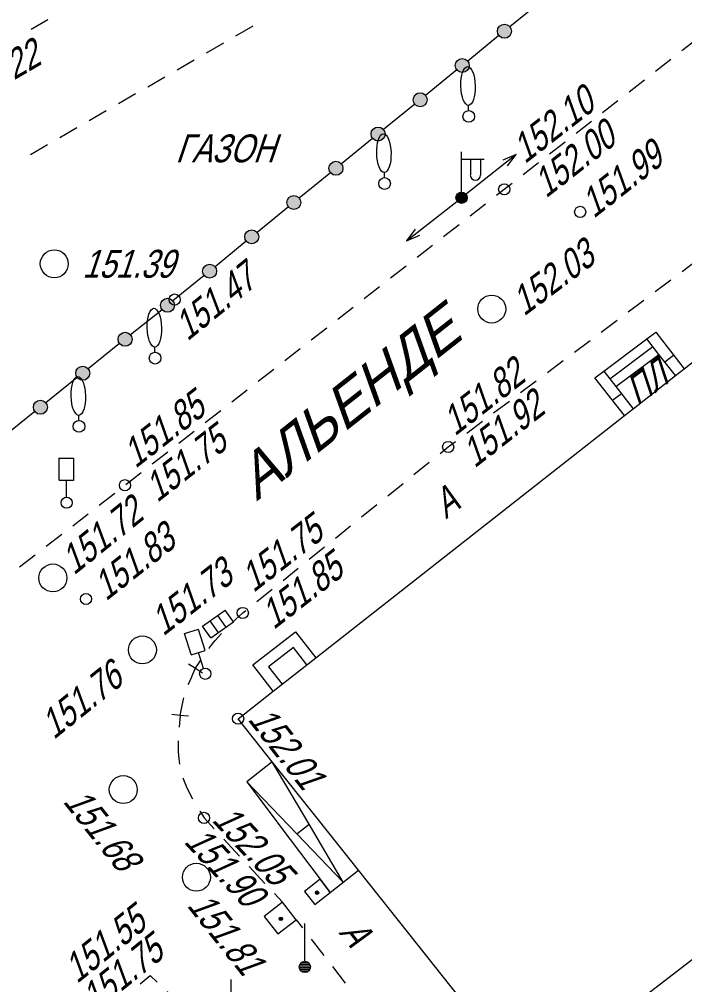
# Model space of a CAD drawing. Header units: metres. Extents: x 382 to 851, y 14083 to 14440.
# Drawn here: x 551.74 to 575.56, y 14187.34 to 14221.88 of the extents above; entities that cross this region are included whole.
import ezdxf
from ezdxf.enums import TextEntityAlignment as Align

# ---------------------------------------------------------------- set-up
doc = ezdxf.new("R2010")
doc.units = ezdxf.units.M
doc.header["$MEASUREMENT"] = 0
doc.linetypes.add('UP line', pattern=[1.5, 1, -0.5])
for name, color, linetype, lineweight in [('Бортовой камень', 7, 'Continuous', 25), ('Внутреннее заполнение', 7, 'Continuous', 25), ('Горизонтали', 7, 'Continuous', 25), ('Граница площадки', 7, 'Continuous', 25), ('Граница улицы', 7, 'Continuous', 25), ('Здания', 7, 'Continuous', 25), ('Колодцы', 7, 'Continuous', 25), ('Крыльца', 7, 'Continuous', 25), ('Леса и газоны', 7, 'Continuous', 25), ('ЛЭП', 7, 'Continuous', 25), ('Ограды', 7, 'Continuous', 25), ('Отдельно стоящее дерево', 7, 'Continuous', 25), ('Светофоры', 7, 'Continuous', 25), ('Столбы', 7, 'Continuous', 25), ('Фонари', 7, 'Continuous', 25), ('Фонтаны', 7, 'Continuous', 25), ('Части зданий', 7, 'Continuous', 25)]:
    doc.layers.add(name, color=color, linetype=linetype, lineweight=lineweight)
doc.styles.add('Style-RUSSIAN_1251 I 0.32000', font='RUSSIAN_1251.shx', dxfattribs={"oblique": 18.334649})
doc.styles.add('Style-RUSSIAN_1251 I 0.32289', font='RUSSIAN_1251.shx', dxfattribs={"oblique": 18.5})

# ---------------------------------------------------------------- blocks, each defined once
blk = doc.blocks.new('DORZN1_64')
at = {"layer": 'Светофоры', "color": 251, "linetype": 'Continuous', "lineweight": 9}
for p, q in [((-0.27, 0.806), (-0.27, 1.603)), ((-0.27, 1.598), (0.252, 1.598)), ((0.252, 0.792), (0.252, 1.589)), ((-0.27, 0.801), (0.248, 0.801)), ((-0.004, 0.2), (-0.004, 0.801))]:
    blk.add_line(p, q, dxfattribs=at)
blk.add_arc((0, 0), 0.2, 0, 360, dxfattribs=at)
blk = doc.blocks.new('KOLOD_119')
at = {"layer": 'Колодцы', "color": 251, "linetype": 'Continuous', "lineweight": 9}
blk.add_arc((0, 0), 0.5, 0, 360, dxfattribs=at)
blk = doc.blocks.new('PIKET_576')
at = {"layer": 'Горизонтали', "color": 251, "linetype": 'Continuous', "lineweight": 9}
blk.add_arc((0, 0), 0.2, 0, 360, dxfattribs=at)
blk = doc.blocks.new('PIKET_579')
at = {"layer": 'Горизонтали', "color": 251, "linetype": 'Continuous', "lineweight": 9}
blk.add_arc((0, 0), 0.2, 0, 360, dxfattribs=at)
blk = doc.blocks.new('KOLOD_124')
at = {"layer": 'Колодцы', "color": 251, "linetype": 'Continuous', "lineweight": 9}
blk.add_arc((0, 0), 0.5, 0, 360, dxfattribs=at)
blk = doc.blocks.new('FNRM1_22')
at = {"layer": 'Фонари', "linetype": 'Continuous', "lineweight": 9}
h = blk.add_hatch(color=251, dxfattribs=at)
edge = h.paths.add_edge_path()
edge.add_arc((0, 0), 0.2, 0, 360)
at = {"layer": 'Фонари', "color": 251, "linetype": 'Continuous', "lineweight": 9}
for p, q in [((0.003, 0.2), (0.003, 1.641)), ((0.017, 1.388), (0.805, 1.388)), ((0.322, 1.371), (0.322, 0.816)), ((0.676, 1.378), (0.676, 0.823))]:
    blk.add_line(p, q, dxfattribs=at)
blk.add_circle((0, 0), 0.2, dxfattribs=at)
blk.add_arc((0.496, 0.809), 0.181, 180, 0, dxfattribs=at)
blk = doc.blocks.new('msdElementTypeLine_77')
at = {"layer": 'ЛЭП', "color": 251, "linetype": 'Continuous', "lineweight": 9}
for p, q in [((30.589, 23.801), (32.563, 25.335)), ((2.108, 1.668), (0.134, 0.134))]:
    blk.add_line(p, q, dxfattribs=at)
at = {"layer": 'ЛЭП', "color": 251, "linetype": 'Continuous', "lineweight": 9, "flags": 128}
for points in [[(30.901, 24.213), (30.589, 23.801), (31.067, 24.003)], [(1.796, 1.256), (2.108, 1.668), (1.63, 1.466)]]:
    blk.add_lwpolyline(points, dxfattribs=at)
blk = doc.blocks.new('msdElementTypeLine_78')
at = {"layer": 'ЛЭП', "color": 251, "linetype": 'Continuous', "lineweight": 9}
for p, q in [((27.908, 22.198), (29.866, 23.753)), ((2.092, 1.689), (0.134, 0.134))]:
    blk.add_line(p, q, dxfattribs=at)
at = {"layer": 'ЛЭП', "color": 251, "linetype": 'Continuous', "lineweight": 9, "flags": 128}
for points in [[(28.216, 22.613), (27.908, 22.198), (28.384, 22.405)], [(1.784, 1.274), (2.092, 1.689), (1.616, 1.482)]]:
    blk.add_lwpolyline(points, dxfattribs=at)
blk = doc.blocks.new('msdElementTypeLineString_230')
at = {"layer": 'Граница площадки', "color": 251, "linetype": 'Continuous', "lineweight": 9}
blk.add_line((14.208, 2.406), (13.601, 2.054), dxfattribs=at)
blk = doc.blocks.new('msdElementTypeLineString_231')
at = {"layer": 'Граница площадки', "color": 251, "linetype": 'Continuous', "lineweight": 9}
for p, q in [((12.291, 7.105), (12.908, 7.462)), ((11.241, 6.498), (11.858, 6.855)), ((10.191, 5.891), (10.808, 6.248)), ((9.141, 5.284), (9.758, 5.641)), ((8.091, 4.677), (8.708, 5.034)), ((7.041, 4.07), (7.658, 4.427)), ((5.991, 3.463), (6.608, 3.82)), ((4.941, 2.856), (5.558, 3.213))]:
    blk.add_line(p, q, dxfattribs=at)
blk = doc.blocks.new('msdElementTypeLineString_233')
at = {"layer": 'Ограды', "linetype": 'Continuous', "lineweight": 9}
h = blk.add_hatch(color=251, dxfattribs=at)
edge = h.paths.add_edge_path()
edge.add_arc((29.746, 24.035), 0.25, 0, 360)
h = blk.add_hatch(color=251, dxfattribs=at)
edge = h.paths.add_edge_path()
edge.add_arc((28.238, 22.809), 0.25, 0, 360)
h = blk.add_hatch(color=251, dxfattribs=at)
edge = h.paths.add_edge_path()
edge.add_arc((26.731, 21.583), 0.25, 0, 360)
h = blk.add_hatch(color=251, dxfattribs=at)
edge = h.paths.add_edge_path()
edge.add_arc((25.223, 20.357), 0.25, 0, 360)
h = blk.add_hatch(color=251, dxfattribs=at)
edge = h.paths.add_edge_path()
edge.add_arc((23.716, 19.131), 0.25, 0, 360)
h = blk.add_hatch(color=251, dxfattribs=at)
edge = h.paths.add_edge_path()
edge.add_arc((22.208, 17.905), 0.25, 0, 360)
h = blk.add_hatch(color=251, dxfattribs=at)
edge = h.paths.add_edge_path()
edge.add_arc((20.701, 16.678), 0.25, 0, 360)
h = blk.add_hatch(color=251, dxfattribs=at)
edge = h.paths.add_edge_path()
edge.add_arc((19.194, 15.452), 0.25, 0, 360)
h = blk.add_hatch(color=251, dxfattribs=at)
edge = h.paths.add_edge_path()
edge.add_arc((17.685, 14.228), 0.25, 0, 360)
h = blk.add_hatch(color=251, dxfattribs=at)
edge = h.paths.add_edge_path()
edge.add_arc((16.169, 13.012), 0.25, 0, 360)
h = blk.add_hatch(color=251, dxfattribs=at)
edge = h.paths.add_edge_path()
edge.add_arc((14.652, 11.797), 0.25, 0, 360)
h = blk.add_hatch(color=251, dxfattribs=at)
edge = h.paths.add_edge_path()
edge.add_arc((13.136, 10.581), 0.25, 0, 360)
at = {"layer": 'Ограды', "color": 251, "linetype": 'Continuous', "lineweight": 9}
for p, q in [((31.059, 25.104), (29.94, 24.193)), ((29.552, 23.878), (28.432, 22.967)), ((28.044, 22.652), (26.925, 21.741)), ((26.537, 21.425), (25.417, 20.515)), ((25.03, 20.199), (23.91, 19.289)), ((23.522, 18.973), (22.403, 18.062)), ((22.015, 17.747), (20.895, 16.836)), ((20.507, 16.521), (19.388, 15.61)), ((17.49, 14.072), (16.364, 13.169)), ((15.974, 12.856), (14.848, 11.953)), ((14.458, 11.641), (13.332, 10.738)), ((12.942, 10.425), (11.816, 9.522))]:
    blk.add_line(p, q, dxfattribs=at)
at = {"layer": 'Ограды', "color": 251, "linetype": 'Continuous', "lineweight": 9, "flags": 128}
blk.add_lwpolyline([(19, 15.295), (17.943, 14.435), (17.88, 14.384)], dxfattribs=at)
at = {"layer": 'Ограды', "color": 251, "linetype": 'Continuous', "lineweight": 9}
for centre in [(29.746, 24.035), (29.746, 24.035), (28.238, 22.809), (28.238, 22.809), (26.731, 21.583), (26.731, 21.583), (25.223, 20.357), (25.223, 20.357), (23.716, 19.131), (23.716, 19.131), (22.208, 17.905), (22.208, 17.905), (20.701, 16.678), (20.701, 16.678), (19.194, 15.452), (19.194, 15.452), (17.685, 14.228), (17.685, 14.228), (16.169, 13.012), (16.169, 13.012), (14.652, 11.797), (14.652, 11.797), (13.136, 10.581), (13.136, 10.581)]:
    blk.add_circle(centre, 0.25, dxfattribs=at)
blk = doc.blocks.new('PIKET_614')
at = {"layer": 'Горизонтали', "color": 251, "linetype": 'Continuous', "lineweight": 9}
blk.add_arc((0, 0), 0.2, 0, 360, dxfattribs=at)
blk = doc.blocks.new('PIKET_615')
at = {"layer": 'Горизонтали', "color": 251, "linetype": 'Continuous', "lineweight": 9}
blk.add_arc((0, 0), 0.2, 0, 360, dxfattribs=at)
blk = doc.blocks.new('PIKET_618')
at = {"layer": 'Горизонтали', "color": 251, "linetype": 'Continuous', "lineweight": 9}
blk.add_arc((0, 0), 0.2, 0, 360, dxfattribs=at)
blk = doc.blocks.new('KOLOD_128')
at = {"layer": 'Колодцы', "color": 251, "linetype": 'Continuous', "lineweight": 9}
blk.add_arc((0, 0), 0.5, 0, 360, dxfattribs=at)
blk = doc.blocks.new('KOLOD_129')
at = {"layer": 'Колодцы', "color": 251, "linetype": 'Continuous', "lineweight": 9}
blk.add_arc((0, 0), 0.5, 0, 360, dxfattribs=at)
blk = doc.blocks.new('KOLOD_130')
at = {"layer": 'Колодцы', "color": 251, "linetype": 'Continuous', "lineweight": 9}
blk.add_arc((0, 0), 0.5, 0, 360, dxfattribs=at)
blk = doc.blocks.new('RESHT1_23')
at = {"layer": 'Фонтаны', "color": 251, "linetype": 'Continuous', "lineweight": 9}
for p, q in [((-0.494, -0.254), (-0.494, 0.254)), ((-0.494, 0.254), (0.496, 0.254)), ((-0.163, -0.245), (-0.163, 0.251)), ((0.166, -0.245), (0.166, 0.251)), ((0.495, -0.254), (0.496, 0.254)), ((-0.494, -0.254), (0.495, -0.254))]:
    blk.add_line(p, q, dxfattribs=at)
blk = doc.blocks.new('PIKET_627')
at = {"layer": 'Горизонтали', "color": 251, "linetype": 'Continuous', "lineweight": 9}
blk.add_arc((0, 0), 0.2, 0, 360, dxfattribs=at)
blk = doc.blocks.new('PIKET_630')
at = {"layer": 'Горизонтали', "color": 251, "linetype": 'Continuous', "lineweight": 9}
blk.add_arc((0, 0), 0.2, 0, 360, dxfattribs=at)
blk = doc.blocks.new('KOLOD_133')
at = {"layer": 'Колодцы', "color": 251, "linetype": 'Continuous', "lineweight": 9}
blk.add_arc((0, 0), 0.5, 0, 360, dxfattribs=at)
blk = doc.blocks.new('TOCSKA_14')
at = {"layer": 'Ограды', "linetype": 'Continuous', "lineweight": 9}
h = blk.add_hatch(color=251, dxfattribs=at)
edge = h.paths.add_edge_path()
edge.add_arc((0, 0), 0.0625, 0, 360)
at = {"layer": 'Ограды', "color": 251, "linetype": 'Continuous', "lineweight": 9}
blk.add_circle((0, 0), 0.0625, dxfattribs=at)
blk = doc.blocks.new('TOCSKA_15')
at = {"layer": 'Ограды', "linetype": 'Continuous', "lineweight": 9}
h = blk.add_hatch(color=251, dxfattribs=at)
edge = h.paths.add_edge_path()
edge.add_arc((0, 0), 0.0625, 0, 360)
at = {"layer": 'Ограды', "color": 251, "linetype": 'Continuous', "lineweight": 9}
blk.add_circle((0, 0), 0.0625, dxfattribs=at)
blk = doc.blocks.new('PIKET_678')
at = {"layer": 'Горизонтали', "color": 251, "linetype": 'Continuous', "lineweight": 9}
blk.add_arc((0, 0), 0.2, 0, 360, dxfattribs=at)
blk = doc.blocks.new('DEREVO_614')
at = {"layer": 'Отдельно стоящее дерево', "color": 251, "linetype": 'Continuous', "lineweight": 9, "flags": 128}
blk.add_lwpolyline([(-0.007, 0.21), (-0.007, 0.393)], dxfattribs=at)
at = {"layer": 'Отдельно стоящее дерево', "color": 251, "linetype": 'Continuous', "lineweight": 9}
blk.add_arc((0, 0), 0.21, 0, 359.99999, dxfattribs=at)
blk.add_ellipse((-0.0255, 1.088), major_axis=(-0.0185, 0.695), ratio=0.3698286, dxfattribs=at)
blk = doc.blocks.new('DEREVO_615')
at = {"layer": 'Отдельно стоящее дерево', "color": 251, "linetype": 'Continuous', "lineweight": 9, "flags": 128}
blk.add_lwpolyline([(-0.007, 0.21), (-0.007, 0.393)], dxfattribs=at)
at = {"layer": 'Отдельно стоящее дерево', "color": 251, "linetype": 'Continuous', "lineweight": 9}
blk.add_arc((0, 0), 0.21, 0, 359.99999, dxfattribs=at)
blk.add_ellipse((-0.0255, 1.088), major_axis=(-0.0185, 0.695), ratio=0.3698286, dxfattribs=at)
blk = doc.blocks.new('DEREVO_616')
at = {"layer": 'Отдельно стоящее дерево', "color": 251, "linetype": 'Continuous', "lineweight": 9, "flags": 128}
blk.add_lwpolyline([(-0.007, 0.21), (-0.007, 0.393)], dxfattribs=at)
at = {"layer": 'Отдельно стоящее дерево', "color": 251, "linetype": 'Continuous', "lineweight": 9}
blk.add_arc((0, 0), 0.21, 0, 360, dxfattribs=at)
blk.add_ellipse((-0.026, 1.088), major_axis=(-0.019, 0.695), ratio=0.369829, dxfattribs=at)
blk = doc.blocks.new('DEREVO_617')
at = {"layer": 'Отдельно стоящее дерево', "color": 251, "linetype": 'Continuous', "lineweight": 9, "flags": 128}
blk.add_lwpolyline([(-0.007, 0.21), (-0.007, 0.393)], dxfattribs=at)
at = {"layer": 'Отдельно стоящее дерево', "color": 251, "linetype": 'Continuous', "lineweight": 9}
blk.add_arc((0, 0), 0.21, 0, 359.99999, dxfattribs=at)
blk.add_ellipse((-0.0255, 1.088), major_axis=(-0.0185, 0.695), ratio=0.3698286, dxfattribs=at)
blk = doc.blocks.new('DORZN1_73')
at = {"layer": 'Светофоры', "color": 251, "linetype": 'Continuous', "lineweight": 9}
for p, q in [((-0.27, 0.806), (-0.27, 1.603)), ((-0.27, 1.598), (0.252, 1.598)), ((0.252, 0.792), (0.252, 1.589)), ((-0.27, 0.801), (0.248, 0.801)), ((-0.004, 0.2), (-0.004, 0.801))]:
    blk.add_line(p, q, dxfattribs=at)
blk.add_arc((0, 0), 0.2, 0, 360, dxfattribs=at)
blk = doc.blocks.new('STOLBM_5')
at = {"layer": 'Столбы', "color": 251, "linetype": 'Continuous', "lineweight": 9}
for p, q in [((0, 0.214), (0, 1.547)), ((-0.186, 0.04), (0.187, 0.04)), ((-0.169, 0.1), (0.167, 0.1)), ((-0.104, 0.16), (0.103, 0.16)), ((-0.195, -0.02), (0.194, -0.02)), ((-0.173, -0.08), (0.177, -0.08)), ((-0.133, -0.14), (0.129, -0.14))]:
    blk.add_line(p, q, dxfattribs=at)
blk.add_arc((0, 0), 0.2, 0, 360, dxfattribs=at)
blk = doc.blocks.new('STOLBM_6')
at = {"layer": 'Столбы', "color": 251, "linetype": 'Continuous', "lineweight": 9}
for p, q in [((0, 0.214), (0, 1.547)), ((-0.186, 0.04), (0.187, 0.04)), ((-0.169, 0.1), (0.167, 0.1)), ((-0.104, 0.16), (0.103, 0.16)), ((-0.195, -0.02), (0.194, -0.02)), ((-0.173, -0.08), (0.177, -0.08)), ((-0.133, -0.14), (0.129, -0.14))]:
    blk.add_line(p, q, dxfattribs=at)
blk.add_arc((0, 0), 0.2, 0, 360, dxfattribs=at)
blk = doc.blocks.new('msdElementTypeLineString_255')
at = {"layer": 'Бортовой камень', "color": 251, "linetype": 'Continuous', "lineweight": 9}
for p, q in [((75.459, 59.056), (76.012, 59.488)), ((74.511, 58.316), (75.064, 58.748)), ((73.563, 57.577), (74.116, 58.009)), ((72.615, 56.838), (73.168, 57.27)), ((71.667, 56.098), (72.221, 56.53)), ((70.719, 55.359), (71.273, 55.791)), ((69.771, 54.62), (70.325, 55.052)), ((67.875, 53.141), (68.429, 53.573)), ((66.927, 52.402), (67.481, 52.834)), ((65.979, 51.663), (66.533, 52.094)), ((65.031, 50.923), (65.585, 51.355)), ((64.083, 50.184), (64.637, 50.616)), ((63.136, 49.445), (63.689, 49.876)), ((62.188, 48.705), (62.741, 49.137)), ((61.24, 47.966), (61.793, 48.398)), ((60.292, 47.227), (60.845, 47.658)), ((59.344, 46.487), (59.897, 46.919)), ((58.396, 45.748), (58.95, 46.18)), ((57.448, 45.009), (58.002, 45.44)), ((56.5, 44.269), (57.054, 44.701)), ((55.552, 43.53), (56.106, 43.962)), ((54.602, 42.793), (55.157, 43.223)), ((53.652, 42.057), (54.207, 42.487)), ((52.702, 41.321), (53.257, 41.751)), ((51.751, 40.584), (52.306, 41.014))]:
    blk.add_line(p, q, dxfattribs=at)
at = {"layer": 'Бортовой камень', "color": 251, "linetype": 'Continuous', "lineweight": 9, "flags": 128}
blk.add_lwpolyline([(68.823, 53.88), (69.095, 54.093), (69.377, 54.312)], dxfattribs=at)
blk = doc.blocks.new('msdElementTypeLineString_262')
at = {"layer": 'Граница улицы', "color": 251, "linetype": 'Continuous', "lineweight": 9, "flags": 128}
for points in [[(0.29, 1.102), (0.307, 1.145), (0.352, 1.254), (0.4, 1.364), (0.448, 1.473), (0.498, 1.581), (0.548, 1.69)], [(0, 0), (0.021, 0.117), (0.043, 0.235), (0.066, 0.351), (0.091, 0.467), (0.119, 0.583), (0.131, 0.628)]]:
    blk.add_lwpolyline(points, dxfattribs=at)
blk = doc.blocks.new('PIKET_717')
at = {"layer": 'Горизонтали', "color": 251, "linetype": 'Continuous', "lineweight": 9}
blk.add_arc((0, 0), 0.2, 0, 360, dxfattribs=at)
blk = doc.blocks.new('msdElementTypeLineString_269')
at = {"layer": 'Бортовой камень', "color": 251, "linetype": 'Continuous', "lineweight": 9}
for p, q in [((0.619, 1.814), (1.246, 2.317)), ((2.607, 2.35), (2.899, 2.074)), ((0.509, 0), (0.364, 0.375))]:
    blk.add_line(p, q, dxfattribs=at)
at = {"layer": 'Бортовой камень', "color": 251, "linetype": 'Continuous', "lineweight": 9, "flags": 128}
for points in [[(1.635, 2.63), (2.001, 2.924), (2.244, 2.694)], [(0.184, 0.841), (0, 1.317), (0.229, 1.501)]]:
    blk.add_lwpolyline(points, dxfattribs=at)
blk = doc.blocks.new('msdElementTypeLineString_280')
at = {"layer": 'Бортовой камень', "color": 251, "linetype": 'Continuous', "lineweight": 9}
for p, q in [((21.237, 8.321), (21.55, 8.525)), ((20.191, 7.639), (20.818, 8.047)), ((0.001, 7.442), (0.229, 7.146)), ((19.146, 6.957), (19.772, 7.365)), ((0.535, 6.75), (0.992, 6.158)), ((18.1, 6.275), (18.727, 6.683)), ((17.055, 5.592), (17.682, 6.001)), ((1.298, 5.762), (1.755, 5.17)), ((16.009, 4.91), (16.636, 5.319)), ((14.964, 4.228), (15.591, 4.637)), ((13.919, 3.546), (14.545, 3.955)), ((2.83, 3.791), (3.292, 3.202)), ((12.873, 2.864), (13.5, 3.273)), ((3.601, 2.809), (4.062, 2.22)), ((11.828, 2.182), (12.454, 2.591)), ((4.371, 1.827), (4.832, 1.238)), ((10.782, 1.5), (11.409, 1.909)), ((9.737, 0.818), (10.364, 1.227))]:
    blk.add_line(p, q, dxfattribs=at)
at = {"layer": 'Бортовой камень', "color": 251, "linetype": 'Continuous', "lineweight": 9, "flags": 128}
for points in [[(2.061, 4.774), (2.125, 4.692), (2.522, 4.185)], [(5.141, 0.844), (5.196, 0.774), (5.418, 0.625), (5.644, 0.481), (5.751, 0.42)], [(8.647, 0.235), (8.731, 0.258), (8.993, 0.333), (9.318, 0.545)], [(6.2, 0.201), (6.366, 0.139), (6.625, 0.068), (6.888, 0.021), (6.923, 0.019)], [(7.423, 0.003), (7.681, 0.026), (7.944, 0.067), (8.162, 0.112)]]:
    blk.add_lwpolyline(points, dxfattribs=at)
blk = doc.blocks.new('msdElementTypeLineString_281')
at = {"layer": 'Бортовой камень', "color": 251, "linetype": 'Continuous', "lineweight": 9}
for p, q in [((1.633, 2.256), (2.2, 1.646)), ((2.541, 1.28), (3.107, 0.671)), ((3.448, 0.305), (3.731, 0))]:
    blk.add_line(p, q, dxfattribs=at)
at = {"layer": 'Бортовой камень', "color": 251, "linetype": 'Continuous', "lineweight": 9, "flags": 128}
for points in [[(0.074, 6.679), (0.048, 6.416), (0.035, 6.265)], [(0.004, 5.766), (0, 5.632), (0.004, 5.376), (0.023, 5.123), (0.05, 4.937)], [(0.174, 4.453), (0.194, 4.39), (0.289, 4.154), (0.399, 3.922), (0.519, 3.697)], [(0.772, 3.266), (0.788, 3.24), (0.927, 3.015), (1.293, 2.622)]]:
    blk.add_lwpolyline(points, dxfattribs=at)
blk = doc.blocks.new('msdElementTypeLineString_282')
at = {"layer": 'Бортовой камень', "color": 251, "linetype": 'Continuous', "lineweight": 9}
for p, q in [((17.416, 14.198), (17.979, 14.621)), ((16.452, 13.476), (17.016, 13.898)), ((15.489, 12.753), (16.052, 13.176)), ((14.526, 12.03), (15.089, 12.453)), ((13.562, 11.308), (14.126, 11.73)), ((12.599, 10.585), (13.162, 11.008)), ((11.635, 9.862), (12.199, 10.285)), ((10.672, 9.14), (11.235, 9.562)), ((9.709, 8.417), (10.272, 8.839)), ((7.817, 6.927), (8.365, 7.369)), ((6.88, 6.17), (7.428, 6.612)), ((5.943, 5.413), (6.491, 5.856)), ((5.007, 4.656), (5.554, 5.099)), ((4.07, 3.899), (4.618, 4.342)), ((3.133, 3.142), (3.681, 3.585)), ((2.196, 2.385), (2.744, 2.828))]:
    blk.add_line(p, q, dxfattribs=at)
at = {"layer": 'Бортовой камень', "color": 251, "linetype": 'Continuous', "lineweight": 9, "flags": 128}
for points in [[(8.754, 7.684), (9.045, 7.919), (9.309, 8.117)], [(1.286, 1.598), (1.31, 1.621), (1.437, 1.741), (1.565, 1.861), (1.694, 1.979), (1.807, 2.071)], [(0.478, 0.707), (0.49, 0.723), (0.596, 0.86), (0.707, 0.994), (0.821, 1.124), (0.933, 1.244)], [(0.001, 0.001), (0.096, 0.148), (0.191, 0.294), (0.193, 0.296)]]:
    blk.add_lwpolyline(points, dxfattribs=at)

msp = doc.modelspace()

# ---------------------------------------------------------------- linework, layer by layer
at = {"layer": 'Внутреннее заполнение', "color": 251, "linetype": 'Continuous', "lineweight": 9, "flags": 128}
for points in [[(572.874, 14209.021), (574.412, 14210.171)], [(574.839, 14209.627), (575.16, 14209.866)], [(572.971, 14208.25), (573.291, 14208.489)], [(562.034, 14198.787), (561.552, 14199.403), (560.658, 14198.712), (561.145, 14198.091)], [(557.794, 14198.825), (558.046, 14198.662), (558.298, 14198.499)], [(557.797, 14196.943), (557.498, 14196.972), (557.199, 14197.001)], [(559.881, 14194.592), (561.675, 14192.733), (562.114, 14193.081), (560.794, 14195.318)], [(561.675, 14192.733), (563.335, 14191.011), (562.114, 14193.081)]]:
    msp.add_lwpolyline(points, dxfattribs=at)
at = {"layer": 'Здания', "color": 251, "linetype": 'Continuous', "lineweight": 9, "flags": 128}
msp.add_lwpolyline([(576.863, 14189.029), (569.993, 14183.749), (566.053, 14188.705), (563.876, 14191.441), (562.401, 14193.297), (560.794, 14195.318), (559.57, 14196.856), (560.831, 14197.844), (562.349, 14199.034), (573.402, 14207.7), (573.717, 14207.947), (575.227, 14209.131), (575.542, 14209.378), (580.082, 14212.938)], dxfattribs=at)
at = {"layer": 'Крыльца', "color": 251, "linetype": 'Continuous', "lineweight": 9, "flags": 128}
for points in [[(575.227, 14209.131), (574.632, 14209.891), (574.2, 14210.442), (574.52, 14210.682), (575.542, 14209.378)], [(572.661, 14209.293), (574.2, 14210.442)], [(573.093, 14208.742), (574.632, 14209.891)], [(573.402, 14207.7), (572.341, 14209.053), (572.661, 14209.293), (573.093, 14208.742), (573.717, 14207.947)], [(560.794, 14195.318), (559.881, 14194.592), (561.436, 14192.535), (562.506, 14191.118), (562.868, 14190.639), (563.876, 14191.441)]]:
    msp.add_lwpolyline(points, dxfattribs=at)
at = {"layer": 'Ограды', "color": 251, "linetype": 'Continuous', "lineweight": 9, "flags": 128}
for points in [[(562.506, 14191.118), (561.947, 14190.673), (562.32, 14190.203), (562.868, 14190.639), (562.506, 14191.118)], [(561.649, 14189.664), (561.155, 14190.293), (560.777, 14189.997), (560.505, 14189.783), (560.998, 14189.154), (561.649, 14189.664)]]:
    msp.add_lwpolyline(points, dxfattribs=at)
at = {"layer": 'Части зданий', "color": 251, "linetype": 'Continuous', "lineweight": 9, "flags": 128}
msp.add_lwpolyline([(560.831, 14197.844), (560.095, 14198.782), (561.621, 14199.962), (562.349, 14199.034)], dxfattribs=at)

# ---------------------------------------------------------------- block references
at = {"layer": 'Бортовой камень', "color": 251, "linetype": 'Continuous', "lineweight": 9}
for name, p in [('msdElementTypeLineString_255', (500, 14161.705)), ('msdElementTypeLineString_282', (558.045, 14198.661)), ('msdElementTypeLineString_281', (557.424, 14190.293)), ('msdElementTypeLineString_280', (561.648, 14182.222)), ('msdElementTypeLineString_269', (554.425, 14184.74))]:
    msp.add_blockref(name, p, dxfattribs=at)
at = {"layer": 'Горизонтали', "color": 251, "linetype": 'Continuous', "lineweight": 9}
for name, p in [('PIKET_614', (569.095, 14215.798)), ('PIKET_618', (571.815, 14214.99)), ('PIKET_579', (557.3, 14211.854)), ('PIKET_630', (567.09, 14206.58)), ('PIKET_576', (555.52, 14205.21)), ('PIKET_615', (554.125, 14201.14)), ('PIKET_678', (559.739, 14200.64)), ('PIKET_627', (559.57, 14196.856)), ('PIKET_717', (558.351, 14193.308))]:
    msp.add_blockref(name, p, dxfattribs=at)
at = {"layer": 'Граница площадки', "color": 251, "linetype": 'Continuous', "lineweight": 9}
for name, p in [('msdElementTypeLineString_230', (538.558, 14219.457)), ('msdElementTypeLineString_231', (547.196, 14214.186))]:
    msp.add_blockref(name, p, dxfattribs=at)
at = {"layer": 'Граница улицы', "color": 251, "linetype": 'Continuous', "lineweight": 9}
msp.add_blockref('msdElementTypeLineString_262', (557.498, 14196.972), dxfattribs=at)
at = {"layer": 'Колодцы', "color": 251, "linetype": 'Continuous', "lineweight": 9}
for name, p in [('KOLOD_124', (552.99, 14213.132)), ('KOLOD_128', (568.65, 14211.513)), ('KOLOD_119', (552.94, 14201.892)), ('KOLOD_129', (556.147, 14199.318)), ('KOLOD_130', (555.461, 14194.32)), ('KOLOD_133', (558.079, 14191.184))]:
    msp.add_blockref(name, p, dxfattribs=at)
at = {"layer": 'ЛЭП', "color": 251, "linetype": 'Continuous', "lineweight": 9}
for name, p in [('msdElementTypeLine_78', (567.434, 14215.36)), ('msdElementTypeLine_77', (535.005, 14190.159))]:
    msp.add_blockref(name, p, dxfattribs=at)
at = {"layer": 'Ограды', "color": 251, "linetype": 'Continuous', "lineweight": 9}
for name, p in [('msdElementTypeLineString_233', (539.357, 14197.419)), ('TOCSKA_15', (562.398, 14190.631)), ('TOCSKA_14', (561.098, 14189.697))]:
    msp.add_blockref(name, p, dxfattribs=at)
at = {"layer": 'Отдельно стоящее дерево', "color": 251, "linetype": 'Continuous', "lineweight": 9}
for name, p in [('DEREVO_614', (567.826, 14218.406)), ('DEREVO_615', (564.813, 14216.005)), ('DEREVO_616', (556.599, 14209.757)), ('DEREVO_617', (553.877, 14207.315))]:
    msp.add_blockref(name, p, dxfattribs=at)
at = {"layer": 'Светофоры', "color": 251, "linetype": 'Continuous', "lineweight": 9}
msp.add_blockref('DORZN1_64', (553.435, 14204.584), dxfattribs=at)
at = {"layer": 'Светофоры', "color": 251, "linetype": 'Continuous', "lineweight": 9, "rotation": 17.4826954179633}
msp.add_blockref('DORZN1_73', (558.394, 14198.462), dxfattribs=at)
at = {"layer": 'Столбы', "color": 251, "linetype": 'Continuous', "lineweight": 9}
for name, p in [('STOLBM_5', (561.959, 14187.976)), ('STOLBM_6', (559.322, 14185.98))]:
    msp.add_blockref(name, p, dxfattribs=at)
at = {"layer": 'Фонари', "color": 251, "linetype": 'Continuous', "lineweight": 9}
msp.add_blockref('FNRM1_22', (567.568, 14215.494), dxfattribs=at)
at = {"layer": 'Фонтаны', "color": 251, "linetype": 'Continuous', "lineweight": 9, "rotation": 35.12889174423275}
msp.add_blockref('RESHT1_23', (558.85, 14200.243), dxfattribs=at)

# ---------------------------------------------------------------- texts
at = {"layer": 'Горизонтали', "color": 251, "linetype": 'Continuous', "lineweight": 9}
for s, rotation, style, oblique, width, p in [('151.22', 30.0845, 'Style-RUSSIAN_1251 I 0.32289', 18.5, 0.8, (549.745, 14218.65)), ('152.10', 37.9517, 'Style-RUSSIAN_1251 I 0.32000', 18.3346, 0.8, (569.833, 14216.688)), ('151.99', 38.2422, 'Style-RUSSIAN_1251 I 0.32289', 18.5, 0.8, (572.297, 14214.735)), ('151.47', 39.1227, 'Style-RUSSIAN_1251 I 0.32289', 18.5, 0.799996, (557.753, 14210.341)), ('151.85', 37.9517, 'Style-RUSSIAN_1251 I 0.32289', 18.5, 0.799996, (555.893, 14205.788)), ('151.92', 37.9517, 'Style-RUSSIAN_1251 I 0.32289', 18.5, 0.799996, (568.032, 14205.799)), ('151.83', 38.2422, 'Style-RUSSIAN_1251 I 0.32289', 18.5, 0.8, (554.84, 14201.044)), ('151.85', 37.9517, 'Style-RUSSIAN_1251 I 0.32289', 18.5, 0.799996, (560.84, 14200.019)), ('152.01', 307.8255, 'Style-RUSSIAN_1251 I 0.32289', 18.5, 0.799996, (559.893, 14196.828)), ('152.05', 312.928, 'Style-RUSSIAN_1251 I 0.32289', 18.5, 0.8, (558.602, 14193.21)), ('151.90', 312.928, 'Style-RUSSIAN_1251 I 0.32289', 18.5, 0.8, (557.599, 14192.439)), ('151.55', 38.7679, 'Style-RUSSIAN_1251 I 0.32289', 18.5, 0.799996, (553.801, 14187.355))]:
    msp.add_text(s, height=1, rotation=rotation, dxfattribs=dict(at, style=style, oblique=oblique, width=width)).set_placement(p)
for s, rotation, style, oblique, width, p in [('152.00', 37.9517, 'Style-RUSSIAN_1251 I 0.32000', 18.3346, 0.8, (569.974, 14216.248)), ('151.82', 37.9517, 'Style-RUSSIAN_1251 I 0.32289', 18.5, 0.799996, (566.714, 14207.736)), ('151.75', 37.9517, 'Style-RUSSIAN_1251 I 0.32289', 18.5, 0.799996, (556.059, 14205.358)), ('151.75', 37.9517, 'Style-RUSSIAN_1251 I 0.32289', 18.5, 0.799996, (559.501, 14202.134)), ('151.75', 38.7679, 'Style-RUSSIAN_1251 I 0.32289', 18.5, 0.799996, (553.803, 14187.094))]:
    msp.add_text(s, height=1, rotation=rotation, dxfattribs=dict(at, style=style, oblique=oblique, width=width)).set_placement(p, align=Align.TOP_LEFT)
at = {"layer": 'Граница улицы', "color": 251, "linetype": 'Continuous', "lineweight": 9, "style": 'Style-RUSSIAN_1251 I 0.32289', "oblique": 18.5}
msp.add_text('АЛЬЕНДЕ', height=1.5, rotation=38.2267, dxfattribs=at).set_placement((560.231, 14204.623))
at = {"layer": 'Граница улицы', "color": 251, "linetype": 'UP line', "lineweight": 9, "style": 'Style-RUSSIAN_1251 I 0.32289', "oblique": 18.5, "width": 0.799996}
for rotation, p in [(38.2267, (567.01, 14203.982)), (308.4937, (563.155, 14189.194))]:
    msp.add_text('А', height=1, rotation=rotation, dxfattribs=at).set_placement(p)
at = {"layer": 'Колодцы', "color": 251, "linetype": 'Continuous', "lineweight": 9, "style": 'Style-RUSSIAN_1251 I 0.32289', "oblique": 18.5, "width": 0.799996}
for s, rotation, p in [('152.03', 36.875, (569.8, 14211.235)), ('151.72', 38.8185, (553.694, 14201.971)), ('151.76', 38.8185, (552.97, 14196.087)), ('151.68', 308.5125, (553.276, 14193.886)), ('151.81', 308.5125, (557.714, 14190.165))]:
    msp.add_text(s, height=1, rotation=rotation, dxfattribs=at).set_placement(p)
at = {"layer": 'Колодцы', "color": 251, "linetype": 'Continuous', "lineweight": 9, "style": 'Style-RUSSIAN_1251 I 0.32289', "oblique": 18.5, "width": 0.8}
msp.add_text('151.39', height=1, dxfattribs=at).set_placement((553.99, 14212.632))
at = {"layer": 'Крыльца', "color": 251, "linetype": 'Continuous', "lineweight": 9, "style": 'Style-RUSSIAN_1251 I 0.32289', "oblique": 18.5, "width": 0.799996}
msp.add_text('ПЛ', height=1, rotation=36.7803, dxfattribs=at).set_placement((573.868, 14208.032))
at = {"layer": 'Леса и газоны', "color": 251, "linetype": 'Continuous', "lineweight": 9, "style": 'Style-RUSSIAN_1251 I 0.32289', "oblique": 18.5, "width": 0.799996}
msp.add_text('ГАЗОН', height=1, dxfattribs=at).set_placement((557.327, 14216.762))
at = {"layer": 'Фонтаны', "color": 251, "linetype": 'Continuous', "lineweight": 9, "style": 'Style-RUSSIAN_1251 I 0.32289', "oblique": 18.5, "width": 0.799996}
msp.add_text('151.73', height=1, rotation=37.9517, dxfattribs=at).set_placement((556.888, 14199.787))

doc.saveas('drawing.dxf')
